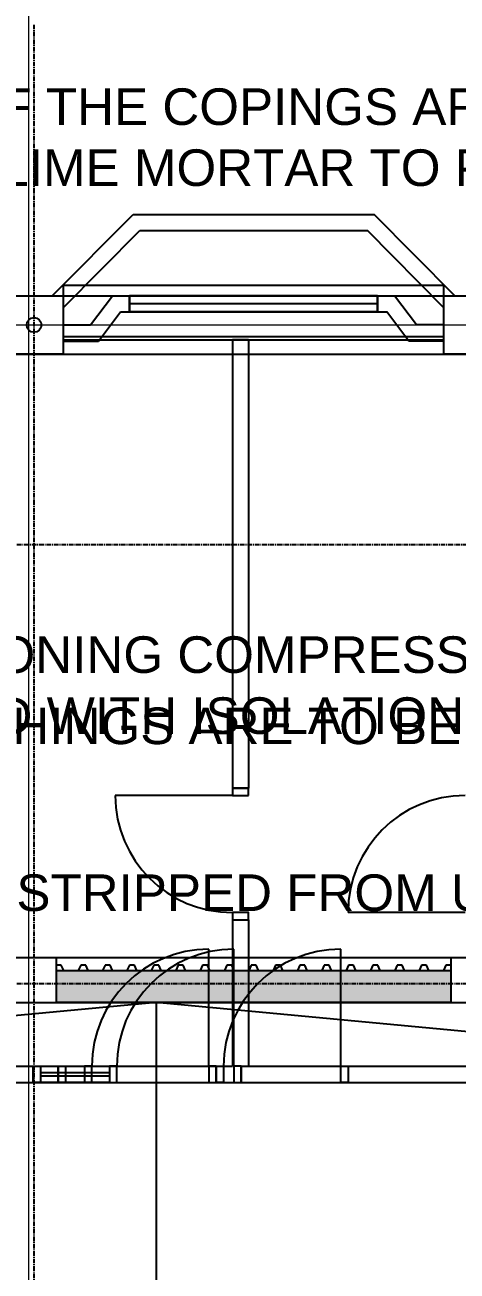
# Model space of a CAD drawing. Header units: millimetres. Extents: x -27283 to 30143, y -18440 to 22926.
# Drawn here: x 3405 to 6357, y 3311 to 11826 of the extents above; entities that cross this region are included whole.
import ezdxf

# ---------------------------------------------------------------- set-up
doc = ezdxf.new("R2010")
doc.units = ezdxf.units.MM
doc.linetypes.add('PCENTRE', pattern=[50.8, 31.75, -6.35, 6.35, -6.35])
doc.linetypes.add('PCENTRE2', pattern=[28.575, 19.05, -3.175, 3.175, -3.175])
for name, color, linetype in [('11th Floor - Doors Windows and Openings', 7, 'Continuous'), ('11th Floor - Structural Members', 7, 'Continuous'), ('11th Floor - Walls', 7, 'Continuous'), ('Boundaries_and_building_grids', 140, 'PCENTRE2'), ('Lift Motor Room Roof - General', 7, 'Continuous'), ('Lift Motor Room Roof - Hatch', 7, 'Continuous'), ('Lift Motor Room Roof - Roofs', 7, 'Continuous'), ('Lift Motor Room Roof - Structural Members', 7, 'Continuous'), ('Lift Motor Room Roof - Text and Leaders', 7, 'Continuous'), ('Lift Motor Room Roof - Walls', 7, 'Continuous'), ('Roof - Roofs', 7, 'Continuous'), ('Roof - Structural Members', 7, 'Continuous'), ('Roof - Text and Leaders', 7, 'Continuous'), ('Roof - Walls', 7, 'Continuous'), ('Sixth Floor - Doors Windows and Openings', 7, 'Continuous'), ('Sixth Floor - Structural Members', 7, 'Continuous'), ('Sixth Floor - Walls', 7, 'Continuous'), ('Tenth Floor - Doors Windows and Openings', 7, 'Continuous'), ('Tenth Floor - Structural Members', 7, 'Continuous'), ('Tenth Floor - Walls', 7, 'Continuous')]:
    doc.layers.add(name, color=color, linetype=linetype)
doc.styles.add('Arial1', font='arial.ttf')

msp = doc.modelspace()

# ---------------------------------------------------------------- hatches: boundary and pattern name
at = {"layer": 'Lift Motor Room Roof - Hatch', "linetype": 'Continuous', "lineweight": -3}
h = msp.add_hatch(dxfattribs=at)
h.set_pattern_fill('GENERAL', color=8, scale=25, style=0)
h.set_pattern_definition([(90, (0, 0), (-25, 2e-15), [0.25, -199.75]), (90, (0.98, 2.5), (-25, 2e-15), [0.25, -199.75]), (90, (1.955, 5), (-25, 2e-15), [0.25, -199.75]), (90, (2.917, 7.5), (-25, 2e-15), [0.25, -199.75]), (90, (3.862, 10), (-25, 2e-15), [0.25, -199.75]), (90, (4.782, 12.5), (-25, 2e-15), [0.25, -199.75]), (90, (5.675, 15), (-25, 2e-15), [0.25, -199.75]), (90, (6.53, 17.5), (-25, 2e-15), [0.25, -199.75]), (90, (7.348, 20), (-25, 2e-15), [0.25, -199.75]), (90, (8.117, 22.5), (-25, 2e-15), [0.25, -199.75]), (90, (8.84, 25), (-25, 2e-15), [0.25, -199.75]), (90, (9.505, 27.5), (-25, 2e-15), [0.25, -199.75]), (90, (10.113, 30), (-25, 2e-15), [0.25, -199.75]), (90, (10.658, 32.5), (-25, 2e-15), [0.25, -199.75]), (90, (11.137, 35), (-25, 2e-15), [0.25, -199.75]), (90, (11.547, 37.5), (-25, 2e-15), [0.25, -199.75]), (90, (11.887, 40), (-25, 2e-15), [0.25, -199.75]), (90, (12.155, 42.5), (-25, 2e-15), [0.25, -199.75]), (90, (12.345, 45), (-25, 2e-15), [0.25, -199.75]), (90, (12.463, 47.5), (-25, 2e-15), [0.25, -199.75]), (90, (12.5, 50), (-25, 2e-15), [0.25, -199.75]), (90, (0.98, 97.5), (-25, 2e-15), [0.25, -199.75]), (90, (1.955, 95), (-25, 2e-15), [0.25, -199.75]), (90, (2.917, 92.5), (-25, 2e-15), [0.25, -199.75]), (90, (3.862, 90), (-25, 2e-15), [0.25, -199.75]), (90, (4.782, 87.5), (-25, 2e-15), [0.25, -199.75]), (90, (5.675, 85), (-25, 2e-15), [0.25, -199.75]), (90, (6.53, 82.5), (-25, 2e-15), [0.25, -199.75]), (90, (7.348, 80), (-25, 2e-15), [0.25, -199.75]), (90, (8.117, 77.5), (-25, 2e-15), [0.25, -199.75]), (90, (8.84, 75), (-25, 2e-15), [0.25, -199.75]), (90, (9.505, 72.5), (-25, 2e-15), [0.25, -199.75]), (90, (10.113, 70), (-25, 2e-15), [0.25, -199.75]), (90, (10.658, 67.5), (-25, 2e-15), [0.25, -199.75]), (90, (11.137, 65), (-25, 2e-15), [0.25, -199.75]), (90, (11.547, 62.5), (-25, 2e-15), [0.25, -199.75]), (90, (11.887, 60), (-25, 2e-15), [0.25, -199.75]), (90, (12.155, 57.5), (-25, 2e-15), [0.25, -199.75]), (90, (12.345, 55), (-25, 2e-15), [0.25, -199.75]), (90, (12.463, 52.5), (-25, 2e-15), [0.25, -199.75]), (90, (-0.98, 102.5), (-25, 2e-15), [0.25, -199.75]), (90, (-1.955, 105), (-25, 2e-15), [0.25, -199.75]), (90, (-2.917, 107.5), (-25, 2e-15), [0.25, -199.75]), (90, (-3.862, 110), (-25, 2e-15), [0.25, -199.75]), (90, (-4.782, 112.5), (-25, 2e-15), [0.25, -199.75]), (90, (-5.675, 115), (-25, 2e-15), [0.25, -199.75]), (90, (-6.53, 117.5), (-25, 2e-15), [0.25, -199.75]), (90, (-7.348, 120), (-25, 2e-15), [0.25, -199.75]), (90, (-8.117, 122.5), (-25, 2e-15), [0.25, -199.75]), (90, (-8.84, 125), (-25, 2e-15), [0.25, -199.75]), (90, (-9.505, 127.5), (-25, 2e-15), [0.25, -199.75]), (90, (-10.113, 130), (-25, 2e-15), [0.25, -199.75]), (90, (-10.658, 132.5), (-25, 2e-15), [0.25, -199.75]), (90, (-11.137, 135), (-25, 2e-15), [0.25, -199.75]), (90, (-11.547, 137.5), (-25, 2e-15), [0.25, -199.75]), (90, (-11.887, 140), (-25, 2e-15), [0.25, -199.75]), (90, (-12.155, 142.5), (-25, 2e-15), [0.25, -199.75]), (90, (-12.345, 145), (-25, 2e-15), [0.25, -199.75]), (90, (-12.463, 147.5), (-25, 2e-15), [0.25, -199.75]), (90, (-12.5, 150), (-25, 2e-15), [0.25, -199.75]), (90, (-0.98, 197.5), (-25, 2e-15), [0.25, -199.75]), (90, (-1.955, 195), (-25, 2e-15), [0.25, -199.75]), (90, (-2.917, 192.5), (-25, 2e-15), [0.25, -199.75]), (90, (-3.862, 190), (-25, 2e-15), [0.25, -199.75]), (90, (-4.782, 187.5), (-25, 2e-15), [0.25, -199.75]), (90, (-5.675, 185), (-25, 2e-15), [0.25, -199.75]), (90, (-6.53, 182.5), (-25, 2e-15), [0.25, -199.75]), (90, (-7.348, 180), (-25, 2e-15), [0.25, -199.75]), (90, (-8.117, 177.5), (-25, 2e-15), [0.25, -199.75]), (90, (-8.84, 175), (-25, 2e-15), [0.25, -199.75]), (90, (-9.505, 172.5), (-25, 2e-15), [0.25, -199.75]), (90, (-10.113, 170), (-25, 2e-15), [0.25, -199.75]), (90, (-10.658, 167.5), (-25, 2e-15), [0.25, -199.75]), (90, (-11.137, 165), (-25, 2e-15), [0.25, -199.75]), (90, (-11.547, 162.5), (-25, 2e-15), [0.25, -199.75]), (90, (-11.887, 160), (-25, 2e-15), [0.25, -199.75]), (90, (-12.155, 157.5), (-25, 2e-15), [0.25, -199.75]), (90, (-12.345, 155), (-25, 2e-15), [0.25, -199.75]), (90, (-12.463, 152.5), (-25, 2e-15), [0.25, -199.75]), (90, (0, 100), (-25, 2e-15), [0.25, -199.75])])
h.paths.add_polyline_path([(3619.7, 5365.7), (3619.7, 5145.7), (6314.7, 5145.7), (6314.7, 5365.7)])

# ---------------------------------------------------------------- linework, layer by layer
at = {"layer": '11th Floor - Doors Windows and Openings', "color": 1, "linetype": 'Continuous'}
for p, q in [((5814, 9975.7, 37950), (4120.3, 9975.7, 37950)), ((4120.3, 9865.7, 37950), (4120.3, 9975.7, 37950)), ((5814, 9865.7, 37950), (5814, 9975.7, 37950)), ((5814, 9920.7, 37950), (4120.3, 9920.7, 37950)), ((5814, 9865.7, 37950), (4120.3, 9865.7, 37950))]:
    msp.add_line(p, q, dxfattribs=at)
at = {"layer": '11th Floor - Doors Windows and Openings', "color": 1, "linetype": 'Continuous', "lineweight": -3}
for p, q in [((6412.2, 5760.7, 37950), (5612.2, 5760.7, 37950)), ((5562.2, 4710.7, 37950), (5562.2, 5510.7, 37950))]:
    msp.add_line(p, q, dxfattribs=at)
at = {"layer": '11th Floor - Doors Windows and Openings', "color": 1, "linetype": 'Continuous', "lineweight": -3, "elevation": 37950}
for points in [[(4712.2, 4710.7), (4762.2, 4710.7), (4762.2, 4600.7), (4712.2, 4600.7), (4712.2, 4710.7)], [(5562.2, 4710.7), (5612.2, 4710.7), (5612.2, 4600.7), (5562.2, 4600.7), (5562.2, 4710.7)]]:
    msp.add_lwpolyline(points, dxfattribs=at)
at = {"layer": '11th Floor - Doors Windows and Openings', "color": 1, "linetype": 'Continuous', "lineweight": -3}
for centre in [(6412.2, 5760.7, 37950), (5562.2, 4710.7, 37950)]:
    msp.add_arc(centre, 800, 90, 180, dxfattribs=at)
at = {"layer": '11th Floor - Structural Members', "color": 5, "linetype": 'Continuous', "elevation": 37950}
for points in [[(3667.2, 9575.7), (3267.2, 9575.7), (3267.2, 9975.7), (3667.2, 9975.7), (3667.2, 9575.7)], [(6667.2, 9575.7), (6267.2, 9575.7), (6267.2, 9975.7), (6667.2, 9975.7), (6667.2, 9575.7)]]:
    msp.add_lwpolyline(points, dxfattribs=at)
at = {"layer": '11th Floor - Structural Members', "color": 5, "linetype": 'Continuous', "lineweight": -3}
msp.add_circle((3467.2, 9775.7, 34500), 50, dxfattribs=at)
at = {"layer": '11th Floor - Walls', "color": 3, "linetype": 'Continuous'}
for p, q in [((3591.9, 9975.7, 37950), (4144.4, 10530.7, 37950)), ((4144.4, 10530.7, 37950), (5790, 10530.7, 37950)), ((6342.5, 9975.7, 37950), (5790, 10530.7, 37950)), ((3667.2, 9893.7, 37950), (4190, 10420.7, 37950)), ((4190, 10420.7, 37950), (5744.4, 10420.7, 37950)), ((6267.2, 9893.7, 37950), (5744.4, 10420.7, 37950)), ((3853.6, 9775.7, 37950), (4003.9, 9975.7, 37950)), ((4003.9, 9975.7, 37950), (5930.5, 9975.7, 37950)), ((4120.4, 9975.7, 37950), (4120.4, 9865.7, 37950)), ((5814, 9975.7, 37950), (5814, 9865.7, 37950)), ((6080.8, 9775.7, 37950), (5930.5, 9975.7, 37950)), ((3907.7, 9665.7, 37950), (4057.9, 9865.7, 37950)), ((4057.9, 9865.7, 37950), (5876.5, 9865.7, 37950)), ((6026.7, 9665.7, 37950), (5876.5, 9865.7, 37950)), ((3667.2, 9775.7, 37950), (3853.6, 9775.7, 37950)), ((6267.2, 9775.7, 37950), (6080.8, 9775.7, 37950)), ((3667.2, 9665.7, 37950), (3907.7, 9665.7, 37950)), ((6267.2, 9665.7, 37950), (6026.7, 9665.7, 37950))]:
    msp.add_line(p, q, dxfattribs=at)
at = {"layer": '11th Floor - Walls', "color": 2, "linetype": 'Continuous'}
for p, q in [((522.2, 4710.7, 37950), (4712.2, 4710.7, 37950)), ((4712.2, 4710.7, 37950), (4712.2, 4600.7, 37950)), ((5612.2, 4710.7, 37950), (5612.2, 4600.7, 37950)), ((5612.2, 4710.7, 37950), (6412.2, 4710.7, 37950)), ((-3827.8, 4600.7, 37950), (4712.2, 4600.7, 37950)), ((5612.2, 4600.7, 37950), (8372.7, 4600.7, 37950))]:
    msp.add_line(p, q, dxfattribs=at)
at = {"layer": 'Boundaries_and_building_grids', "color": 140, "linetype": 'PCENTRE', "lineweight": -3}
for p, q in [((3467.2, -11774.3), (3467.2, 11825.7)), ((-27282.8, 8275.7), (25217.2, 8275.7)), ((-27282.8, 5275.7), (25217.2, 5275.7))]:
    msp.add_line(p, q, dxfattribs=at)
at = {"layer": 'Boundaries_and_building_grids', "color": 4, "linetype": 'Continuous', "lineweight": 0}
msp.add_xline((-26402.2, 9775.7), (1, 0), dxfattribs=at)
at = {"layer": 'Lift Motor Room Roof - General', "color": 4, "linetype": 'Continuous', "lineweight": 0}
msp.add_xline((3429.7, -5148.1, 46830), (0, -1), dxfattribs=at)
at = {"layer": 'Lift Motor Room Roof - Roofs', "color": 4, "linetype": 'Continuous', "lineweight": -3}
msp.add_line((3619.7, 5365.7, 46830), (6314.7, 5365.7, 46830), dxfattribs=at)
at = {"layer": 'Lift Motor Room Roof - Roofs', "color": 3, "linetype": 'Continuous', "lineweight": -3}
msp.add_line((-14422.8, 5145.7, 46830), (12357.2, 5145.7, 46830), dxfattribs=at)
at = {"layer": 'Lift Motor Room Roof - Roofs', "color": 1, "linetype": 'Continuous', "lineweight": -3}
for p, q in [((4302.2, 5145.7, 46830), (-1032.8, 4645.7, 46830)), ((9637.2, 4645.7, 46830), (4302.2, 5145.7, 46830)), ((4302.2, 5145.7, 46830), (4302.2, -5094.3, 46830))]:
    msp.add_line(p, q, dxfattribs=at)
at = {"layer": 'Lift Motor Room Roof - Structural Members', "color": 5, "linetype": 'Continuous', "lineweight": -3, "elevation": 46830}
for points in [[(3314.7, 5450.7), (3314.7, 5145.7), (3619.7, 5145.7), (3619.7, 5450.7)], [(6314.7, 5450.7), (6314.7, 5145.7), (6619.7, 5145.7), (6619.7, 5450.7)]]:
    msp.add_lwpolyline(points, close=True, dxfattribs=at)
at = {"layer": 'Lift Motor Room Roof - Walls', "color": 1, "linetype": 'Continuous'}
for p, q in [((3653.6, 5401.6, 46830), (3619.7, 5401.6, 46830)), ((3670.1, 5365.7, 46830), (3653.6, 5401.6, 46830)), ((3670.1, 5365.7, 46830), (3769.5, 5365.7, 46830)), ((3786, 5401.6, 46830), (3769.5, 5365.7, 46830)), ((3820, 5401.6, 46830), (3786, 5401.6, 46830)), ((3836.4, 5365.7, 46830), (3820, 5401.6, 46830)), ((3836.4, 5365.7, 46830), (3935.8, 5365.7, 46830)), ((3952.3, 5401.6, 46830), (3935.8, 5365.7, 46830)), ((3986.3, 5401.6, 46830), (3952.3, 5401.6, 46830)), ((4002.8, 5365.7, 46830), (3986.3, 5401.6, 46830)), ((4002.8, 5365.7, 46830), (4102.2, 5365.7, 46830)), ((4118.6, 5401.6, 46830), (4102.2, 5365.7, 46830)), ((4152.6, 5401.6, 46830), (4118.6, 5401.6, 46830)), ((4169.1, 5365.7, 46830), (4152.6, 5401.6, 46830)), ((4169.1, 5365.7, 46830), (4268.5, 5365.7, 46830)), ((4285, 5401.6, 46830), (4268.5, 5365.7, 46830)), ((4318.9, 5401.6, 46830), (4285, 5401.6, 46830)), ((4335.4, 5365.7, 46830), (4318.9, 5401.6, 46830)), ((4335.4, 5365.7, 46830), (4434.8, 5365.7, 46830)), ((4451.3, 5401.6, 46830), (4434.8, 5365.7, 46830)), ((4485.2, 5401.6, 46830), (4451.3, 5401.6, 46830)), ((4501.7, 5365.7, 46830), (4485.2, 5401.6, 46830)), ((4501.7, 5365.7, 46830), (4601.1, 5365.7, 46830)), ((4617.6, 5401.6, 46830), (4601.1, 5365.7, 46830)), ((4651.5, 5401.6, 46830), (4617.6, 5401.6, 46830)), ((4668, 5365.7, 46830), (4651.5, 5401.6, 46830)), ((4668, 5365.7, 46830), (4767.4, 5365.7, 46830)), ((4783.9, 5401.6, 46830), (4767.4, 5365.7, 46830)), ((4817.8, 5401.6, 46830), (4783.9, 5401.6, 46830)), ((4834.3, 5365.7, 46830), (4817.8, 5401.6, 46830)), ((4834.3, 5365.7, 46830), (4933.7, 5365.7, 46830)), ((4950.2, 5401.6, 46830), (4933.7, 5365.7, 46830)), ((4984.2, 5401.6, 46830), (4950.2, 5401.6, 46830)), ((5000.7, 5365.7, 46830), (4984.2, 5401.6, 46830)), ((5000.7, 5365.7, 46830), (5100.1, 5365.7, 46830)), ((5116.5, 5401.6, 46830), (5100.1, 5365.7, 46830)), ((5150.5, 5401.6, 46830), (5116.5, 5401.6, 46830)), ((5167, 5365.7, 46830), (5150.5, 5401.6, 46830)), ((5167, 5365.7, 46830), (5266.4, 5365.7, 46830)), ((5282.9, 5401.6, 46830), (5266.4, 5365.7, 46830)), ((5316.8, 5401.6, 46830), (5282.9, 5401.6, 46830)), ((5333.3, 5365.7, 46830), (5316.8, 5401.6, 46830)), ((5333.3, 5365.7, 46830), (5432.7, 5365.7, 46830)), ((5449.2, 5401.6, 46830), (5432.7, 5365.7, 46830)), ((5483.1, 5401.6, 46830), (5449.2, 5401.6, 46830)), ((5499.6, 5365.7, 46830), (5483.1, 5401.6, 46830)), ((5499.6, 5365.7, 46830), (5599, 5365.7, 46830)), ((5615.5, 5401.6, 46830), (5599, 5365.7, 46830)), ((5649.4, 5401.6, 46830), (5615.5, 5401.6, 46830)), ((5665.9, 5365.7, 46830), (5649.4, 5401.6, 46830)), ((5665.9, 5365.7, 46830), (5765.3, 5365.7, 46830)), ((5781.8, 5401.6, 46830), (5765.3, 5365.7, 46830)), ((5815.7, 5401.6, 46830), (5781.8, 5401.6, 46830)), ((5832.2, 5365.7, 46830), (5815.7, 5401.6, 46830)), ((5832.2, 5365.7, 46830), (5931.6, 5365.7, 46830)), ((5948.1, 5401.6, 46830), (5931.6, 5365.7, 46830)), ((5982.1, 5401.6, 46830), (5948.1, 5401.6, 46830)), ((5998.5, 5365.7, 46830), (5982.1, 5401.6, 46830)), ((5998.5, 5365.7, 46830), (6097.9, 5365.7, 46830)), ((6114.4, 5401.6, 46830), (6097.9, 5365.7, 46830)), ((6148.4, 5401.6, 46830), (6114.4, 5401.6, 46830)), ((6164.9, 5365.7, 46830), (6148.4, 5401.6, 46830)), ((6164.9, 5365.7, 46830), (6264.3, 5365.7, 46830)), ((6280.8, 5401.6, 46830), (6264.3, 5365.7, 46830)), ((6314.7, 5401.6, 46830), (6280.8, 5401.6, 46830))]:
    msp.add_line(p, q, dxfattribs=at)
at = {"layer": 'Lift Motor Room Roof - Walls', "color": 2, "linetype": 'Continuous', "elevation": 46830}
msp.add_lwpolyline([(-14727.8, 5450.7), (-14727.8, -5399.3), (12662.2, -5399.3), (12662.2, 5450.7)], close=True, dxfattribs=at)
at = {"layer": 'Roof - Roofs', "color": 3, "linetype": 'Continuous', "lineweight": -3}
for p, q in [((-25232.8, 9975.7, 42250), (23167.2, 9975.7, 42250)), ((-24832.8, 9575.7, 42250), (22767.2, 9575.7, 42250))]:
    msp.add_line(p, q, dxfattribs=at)
at = {"layer": 'Roof - Roofs', "color": 4, "linetype": 'Continuous', "lineweight": -3}
msp.add_circle((3467.2, 9775.7, 42250), 50, dxfattribs=at)
at = {"layer": 'Roof - Structural Members', "color": 5, "linetype": 'Continuous', "lineweight": -3, "elevation": 42250}
for points in [[(3314.7, 5450.7), (3314.7, 5145.7), (3619.7, 5145.7), (3619.7, 5450.7)], [(6314.7, 5450.7), (6314.7, 5145.7), (6619.7, 5145.7), (6619.7, 5450.7)]]:
    msp.add_lwpolyline(points, close=True, dxfattribs=at)
at = {"layer": 'Roof - Walls', "color": 1, "linetype": 'Continuous'}
for p, q in [((3653.6, 5401.6, 42250), (3619.7, 5401.6, 42250)), ((3670.1, 5365.7, 42250), (3653.6, 5401.6, 42250)), ((3670.1, 5365.7, 42250), (3769.5, 5365.7, 42250)), ((3786, 5401.6, 42250), (3769.5, 5365.7, 42250)), ((3820, 5401.6, 42250), (3786, 5401.6, 42250)), ((3836.4, 5365.7, 42250), (3820, 5401.6, 42250)), ((3836.4, 5365.7, 42250), (3935.8, 5365.7, 42250)), ((3952.3, 5401.6, 42250), (3935.8, 5365.7, 42250)), ((3986.3, 5401.6, 42250), (3952.3, 5401.6, 42250)), ((4002.8, 5365.7, 42250), (3986.3, 5401.6, 42250)), ((4002.8, 5365.7, 42250), (4102.2, 5365.7, 42250)), ((4118.6, 5401.6, 42250), (4102.2, 5365.7, 42250)), ((4152.6, 5401.6, 42250), (4118.6, 5401.6, 42250)), ((4169.1, 5365.7, 42250), (4152.6, 5401.6, 42250)), ((4169.1, 5365.7, 42250), (4268.5, 5365.7, 42250)), ((4285, 5401.6, 42250), (4268.5, 5365.7, 42250)), ((4318.9, 5401.6, 42250), (4285, 5401.6, 42250)), ((4335.4, 5365.7, 42250), (4318.9, 5401.6, 42250)), ((4335.4, 5365.7, 42250), (4434.8, 5365.7, 42250)), ((4451.3, 5401.6, 42250), (4434.8, 5365.7, 42250)), ((4485.2, 5401.6, 42250), (4451.3, 5401.6, 42250)), ((4501.7, 5365.7, 42250), (4485.2, 5401.6, 42250)), ((4501.7, 5365.7, 42250), (4601.1, 5365.7, 42250)), ((4617.6, 5401.6, 42250), (4601.1, 5365.7, 42250)), ((4651.5, 5401.6, 42250), (4617.6, 5401.6, 42250)), ((4668, 5365.7, 42250), (4651.5, 5401.6, 42250)), ((4668, 5365.7, 42250), (4767.4, 5365.7, 42250)), ((4783.9, 5401.6, 42250), (4767.4, 5365.7, 42250)), ((4817.8, 5401.6, 42250), (4783.9, 5401.6, 42250)), ((4834.3, 5365.7, 42250), (4817.8, 5401.6, 42250)), ((4834.3, 5365.7, 42250), (4933.7, 5365.7, 42250)), ((4950.2, 5401.6, 42250), (4933.7, 5365.7, 42250)), ((4984.2, 5401.6, 42250), (4950.2, 5401.6, 42250)), ((5000.7, 5365.7, 42250), (4984.2, 5401.6, 42250)), ((5000.7, 5365.7, 42250), (5100.1, 5365.7, 42250)), ((5116.5, 5401.6, 42250), (5100.1, 5365.7, 42250)), ((5150.5, 5401.6, 42250), (5116.5, 5401.6, 42250)), ((5167, 5365.7, 42250), (5150.5, 5401.6, 42250)), ((5167, 5365.7, 42250), (5266.4, 5365.7, 42250)), ((5282.9, 5401.6, 42250), (5266.4, 5365.7, 42250)), ((5316.8, 5401.6, 42250), (5282.9, 5401.6, 42250)), ((5333.3, 5365.7, 42250), (5316.8, 5401.6, 42250)), ((5333.3, 5365.7, 42250), (5432.7, 5365.7, 42250)), ((5449.2, 5401.6, 42250), (5432.7, 5365.7, 42250)), ((5483.1, 5401.6, 42250), (5449.2, 5401.6, 42250)), ((5499.6, 5365.7, 42250), (5483.1, 5401.6, 42250)), ((5499.6, 5365.7, 42250), (5599, 5365.7, 42250)), ((5615.5, 5401.6, 42250), (5599, 5365.7, 42250)), ((5649.4, 5401.6, 42250), (5615.5, 5401.6, 42250)), ((5665.9, 5365.7, 42250), (5649.4, 5401.6, 42250)), ((5665.9, 5365.7, 42250), (5765.3, 5365.7, 42250)), ((5781.8, 5401.6, 42250), (5765.3, 5365.7, 42250)), ((5815.7, 5401.6, 42250), (5781.8, 5401.6, 42250)), ((5832.2, 5365.7, 42250), (5815.7, 5401.6, 42250)), ((5832.2, 5365.7, 42250), (5931.6, 5365.7, 42250)), ((5948.1, 5401.6, 42250), (5931.6, 5365.7, 42250)), ((5982.1, 5401.6, 42250), (5948.1, 5401.6, 42250)), ((5998.5, 5365.7, 42250), (5982.1, 5401.6, 42250)), ((5998.5, 5365.7, 42250), (6097.9, 5365.7, 42250)), ((6114.4, 5401.6, 42250), (6097.9, 5365.7, 42250)), ((6148.4, 5401.6, 42250), (6114.4, 5401.6, 42250)), ((6164.9, 5365.7, 42250), (6148.4, 5401.6, 42250)), ((6164.9, 5365.7, 42250), (6264.3, 5365.7, 42250)), ((6280.8, 5401.6, 42250), (6264.3, 5365.7, 42250)), ((6314.7, 5401.6, 42250), (6280.8, 5401.6, 42250))]:
    msp.add_line(p, q, dxfattribs=at)
at = {"layer": 'Roof - Walls', "color": 3, "linetype": 'Continuous'}
for p, q in [((3619.7, 5365.7, 42250), (6314.7, 5365.7, 42250)), ((6314.7, 5145.7, 42250), (3619.7, 5145.7, 42250))]:
    msp.add_line(p, q, dxfattribs=at)
at = {"layer": 'Sixth Floor - Doors Windows and Openings', "color": 1, "linetype": 'Continuous', "lineweight": -3}
for p, q in [((6267.2, 9694.9, 20700), (3667.2, 9694.9, 20700)), ((3667.2, 9674.9, 20700), (6267.2, 9674.9, 20700)), ((4832.2, 4710.7, 20700), (4832.2, 5510.7, 20700)), ((3682.2, 4710.7, 20700), (3982.2, 4710.7, 20700)), ((3982.2, 4665.7, 20700), (3682.2, 4665.7, 20700)), ((3682.2, 4645.7, 20700), (3982.2, 4645.7, 20700)), ((3982.2, 4600.7, 20700), (3682.2, 4600.7, 20700))]:
    msp.add_line(p, q, dxfattribs=at)
at = {"layer": 'Sixth Floor - Doors Windows and Openings', "color": 1, "linetype": 'Continuous', "lineweight": -3, "elevation": 20700}
for points in [[(6267.2, 10045.7), (3667.2, 10045.7), (3667.2, 9575.7), (6267.2, 9575.7), (6267.2, 10045.7)], [(3682.2, 4710.7), (3682.2, 4600.7), (3632.2, 4600.7), (3632.2, 4710.7), (3682.2, 4710.7)], [(3982.2, 4600.7), (4032.2, 4600.7), (4032.2, 4710.7), (3982.2, 4710.7), (3982.2, 4600.7)], [(4832.2, 4600.7), (4882.2, 4600.7), (4882.2, 4710.7), (4832.2, 4710.7), (4832.2, 4600.7)]]:
    msp.add_lwpolyline(points, dxfattribs=at)
at = {"layer": 'Sixth Floor - Doors Windows and Openings', "color": 1, "linetype": 'Continuous', "lineweight": -3}
msp.add_arc((4832.2, 4710.7, 20700), 800, 90, 180, dxfattribs=at)
at = {"layer": 'Sixth Floor - Structural Members', "color": 5, "linetype": 'Continuous', "elevation": 20700}
for points in [[(3667.2, 9575.7), (3267.2, 9575.7), (3267.2, 9975.7), (3667.2, 9975.7), (3667.2, 9575.7)], [(6667.2, 9575.7), (6267.2, 9575.7), (6267.2, 9975.7), (6667.2, 9975.7), (6667.2, 9575.7)]]:
    msp.add_lwpolyline(points, dxfattribs=at)
at = {"layer": 'Sixth Floor - Structural Members', "color": 5, "linetype": 'Continuous', "lineweight": -3}
msp.add_circle((3467.2, 9775.7, 20700), 50, dxfattribs=at)
at = {"layer": 'Sixth Floor - Walls', "color": 2, "linetype": 'Continuous', "lineweight": -3}
for p, q in [((1912.2, 4710.7, 20700), (3632.2, 4710.7, 20700)), ((3632.2, 4710.7, 20700), (3632.2, 4600.7, 20700)), ((4882.2, 4710.7, 20700), (4882.2, 4600.7, 20700)), ((4882.2, 4710.7, 20700), (6632.2, 4710.7, 20700)), ((1762.2, 4600.7, 20700), (3632.2, 4600.7, 20700)), ((4882.2, 4600.7, 20700), (6632.2, 4600.7, 20700))]:
    msp.add_line(p, q, dxfattribs=at)
at = {"layer": 'Tenth Floor - Doors Windows and Openings', "color": 1, "linetype": 'Continuous'}
for p, q in [((6267.2, 9694.9, 34500), (3667.2, 9694.9, 34500)), ((3667.2, 9674.9, 34500), (6267.2, 9674.9, 34500))]:
    msp.add_line(p, q, dxfattribs=at)
at = {"layer": 'Tenth Floor - Doors Windows and Openings', "color": 1, "linetype": 'Continuous', "lineweight": -3}
for p, q in [((4821.9, 6560.7, 34500), (4021.9, 6560.7, 34500)), ((4661.9, 4710.7, 34500), (4661.9, 5510.7, 34500)), ((3511.9, 4710.7, 34500), (3811.9, 4710.7, 34500)), ((3811.9, 4665.7, 34500), (3511.9, 4665.7, 34500)), ((3511.9, 4645.7, 34500), (3811.9, 4645.7, 34500)), ((3811.9, 4600.7, 34500), (3511.9, 4600.7, 34500))]:
    msp.add_line(p, q, dxfattribs=at)
at = {"layer": 'Tenth Floor - Doors Windows and Openings', "color": 1, "linetype": 'Continuous', "elevation": 34500}
msp.add_lwpolyline([(6267.2, 10045.7), (3667.2, 10045.7), (3667.2, 9575.7), (6267.2, 9575.7), (6267.2, 10045.7)], dxfattribs=at)
at = {"layer": 'Tenth Floor - Doors Windows and Openings', "color": 1, "linetype": 'Continuous', "lineweight": -3, "elevation": 34500}
for points in [[(4931.9, 6560.7), (4931.9, 6610.7), (4821.9, 6610.7), (4821.9, 6560.7), (4931.9, 6560.7)], [(4931.9, 5710.7), (4931.9, 5760.7), (4821.9, 5760.7), (4821.9, 5710.7), (4931.9, 5710.7)], [(3511.9, 4710.7), (3511.9, 4600.7), (3461.9, 4600.7), (3461.9, 4710.7), (3511.9, 4710.7)], [(3811.9, 4600.7), (3861.9, 4600.7), (3861.9, 4710.7), (3811.9, 4710.7), (3811.9, 4600.7)], [(4661.9, 4600.7), (4711.9, 4600.7), (4711.9, 4710.7), (4661.9, 4710.7), (4661.9, 4600.7)]]:
    msp.add_lwpolyline(points, dxfattribs=at)
at = {"layer": 'Tenth Floor - Doors Windows and Openings', "color": 1, "linetype": 'Continuous', "lineweight": -3}
for centre, start, end in [((4821.9, 6560.7, 34500), 180, 270), ((4661.9, 4710.7, 34500), 90, 180)]:
    msp.add_arc(centre, 800, start, end, dxfattribs=at)
at = {"layer": 'Tenth Floor - Structural Members', "color": 5, "linetype": 'Continuous', "elevation": 34500}
for points in [[(3667.2, 9575.7), (3267.2, 9575.7), (3267.2, 9975.7), (3667.2, 9975.7), (3667.2, 9575.7)], [(6667.2, 9575.7), (6267.2, 9575.7), (6267.2, 9975.7), (6667.2, 9975.7), (6667.2, 9575.7)]]:
    msp.add_lwpolyline(points, dxfattribs=at)
at = {"layer": 'Tenth Floor - Structural Members', "color": 5, "linetype": 'Continuous', "lineweight": -3}
msp.add_circle((3467.2, 9775.7, 34500), 50, dxfattribs=at)
msp.add_circle((3467.2, 9775.7, 34500), 50, dxfattribs=at)
at = {"layer": 'Tenth Floor - Walls', "color": 2, "linetype": 'Continuous', "lineweight": -3}
for p, q in [((4821.9, 9674.9, 34500), (4821.9, 6610.7, 34500)), ((4931.9, 9674.9, 34500), (4821.9, 9674.9, 34500)), ((4931.9, 9674.9, 34500), (4931.9, 6610.7, 34500)), ((4821.9, 6610.7, 34500), (4931.9, 6610.7, 34500)), ((4821.9, 5710.7, 34500), (4821.9, 4710.7, 34500)), ((4821.9, 5710.7, 34500), (4931.9, 5710.7, 34500)), ((4931.9, 5710.7, 34500), (4931.9, 4710.7, 34500)), ((1882.2, 4710.7, 34500), (3461.9, 4710.7, 34500)), ((3461.9, 4710.7, 34500), (3461.9, 4600.7, 34500)), ((4711.9, 4710.7, 34500), (4711.9, 4600.7, 34500)), ((4711.9, 4710.7, 34500), (4821.9, 4710.7, 34500)), ((4931.9, 4710.7, 34500), (6585.1, 4710.7, 34500)), ((1882.2, 4600.7, 34500), (3461.9, 4600.7, 34500)), ((4711.9, 4600.7, 34500), (6585.1, 4600.7, 34500))]:
    msp.add_line(p, q, dxfattribs=at)

# ---------------------------------------------------------------- texts
at = {"layer": 'Lift Motor Room Roof - Text and Leaders', "color": 2, "linetype": 'Continuous', "insert": (-3045.3, 7161.6, 46830), "char_height": 250, "width": 15657.484, "attachment_point": 1, "style": 'Arial1'}
msp.add_mtext('EXISTING SHEETMETAL COVER FLASHINGS ARE TO BE STRIPPED, POSITION MARKED AND MEASURED FOR REPLACEMENTS', dxfattribs=at)
at = {"layer": 'Lift Motor Room Roof - Text and Leaders', "color": 2, "linetype": 'Continuous', "insert": (-3114.2, 6021.5, 46830), "char_height": 250, "attachment_point": 1, "style": 'Arial1'}
msp.add_mtext('OLD WATERPROOF PATCHING TO BE STRIPPED FROM UPSTANDS AND COVER FLASHINGS', dxfattribs=at)
at = {"layer": 'Roof - Text and Leaders', "color": 2, "linetype": 'Continuous', "char_height": 250, "attachment_point": 1, "style": 'Arial1'}
for s, insert, width in [('ALL OF THE COPINGS ARE TO BE INSPECTED AND REPOINTED WITH LIME MORTAR TO PROVIDE A WATERPROOF COPING', (2247.9, 11392.2, 42250), 11649.111), ('AIR CONDITIONING COMPRESSOR UNITS ARE TO BE FITTED WITH ISOLATION PADS', (1089.5, 7648.1, 42250), 8377.677)]:
    msp.add_mtext(s, dxfattribs=dict(at, insert=insert, width=width))

doc.saveas('drawing.dxf')
